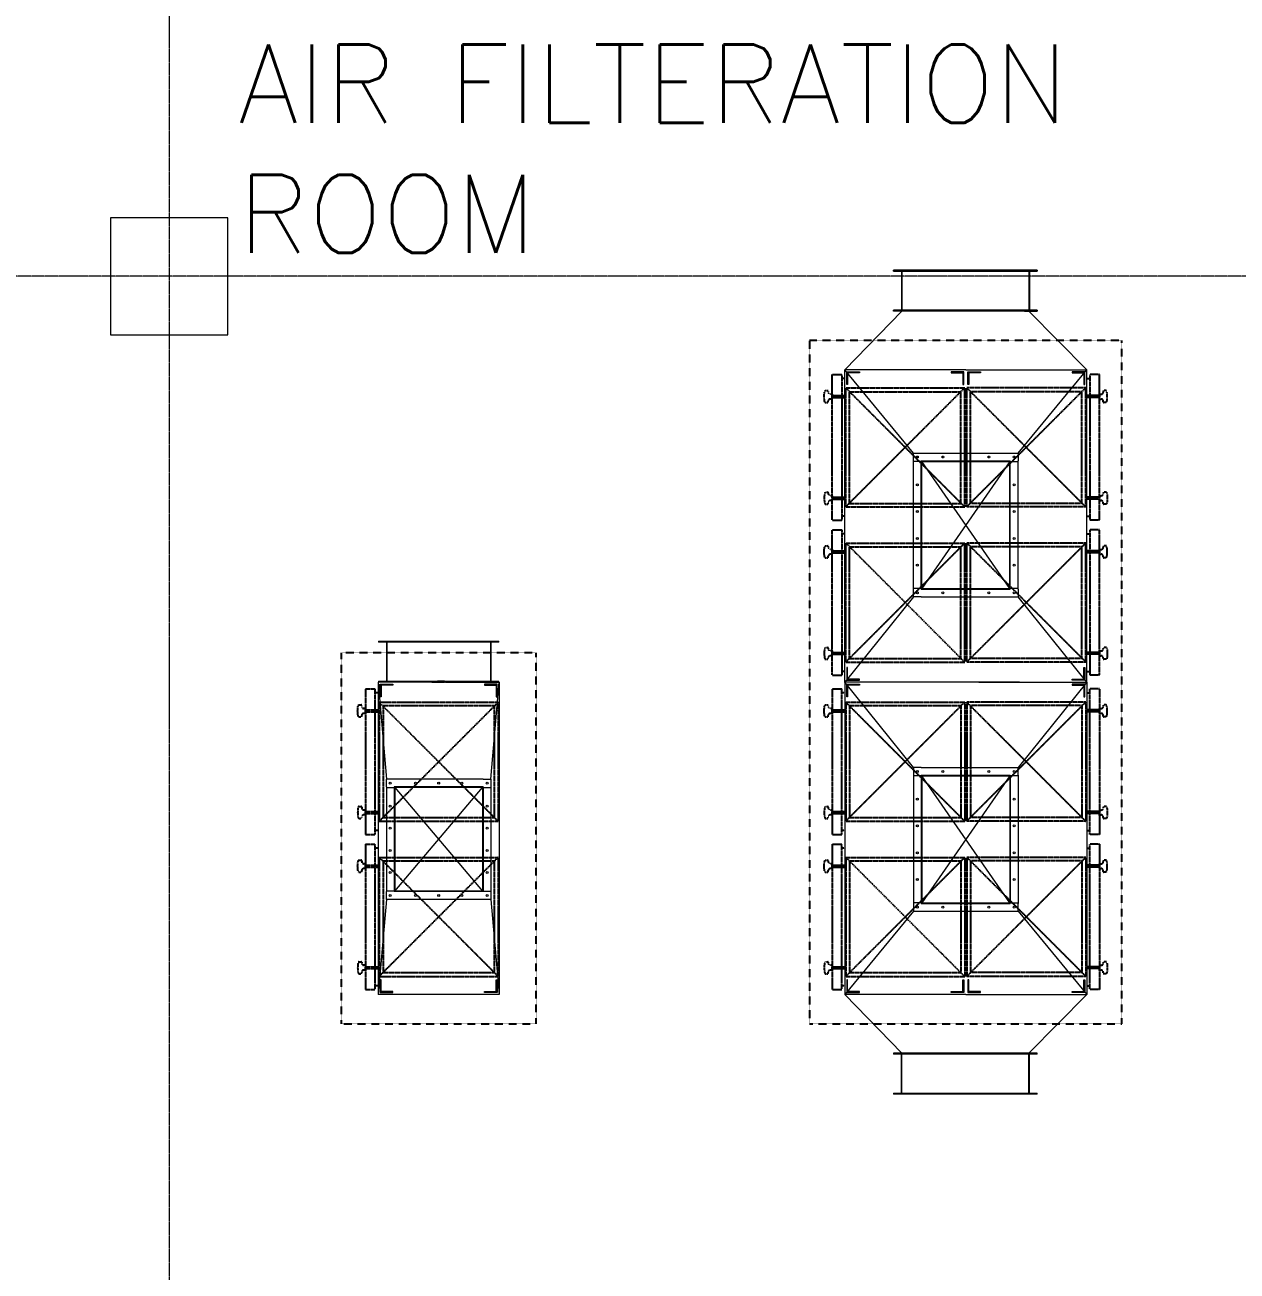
# Model space of a CAD drawing. Extents: x -59767 to 1106559, y -1290 to 1129522.
# Drawn here: x 128118 to 134327, y 591584 to 597966 of the extents above; entities that cross this region are included whole.
import ezdxf

# ---------------------------------------------------------------- set-up
doc = ezdxf.new("R2010")
doc.units = 0
for name, pattern in [('CENTER', [2, 1.25, -0.25, 0.25, -0.25]), ('DASHED', [3.5, 2, -1.5]), ('HIDDEN2', [0.1875, 0.125, -0.0625])]:
    doc.linetypes.add(name, pattern=pattern)
doc.layers.get('0').update_dxf_attribs({"linetype": 'CONTINUOUS', "lineweight": 9})
for name, color, linetype, lineweight in [('COLUMN', 2, 'CONTINUOUS', 9), ('TEXT', 3, 'CONTINUOUS', 9), ('중심선', 1, 'CENTER', 9)]:
    doc.layers.add(name, color=color, linetype=linetype, lineweight=lineweight)
doc.layers.add('EQ', color=253, linetype='CONTINUOUS')
doc.styles.get("Standard").update_dxf_attribs({"font": 'romans.shx', "bigfont": 'whtgtxt.shx'})

# ---------------------------------------------------------------- blocks, each defined once
blk = doc.blocks.new('column600')
at = {"layer": 'COLUMN', "linetype": 'Continuous'}
blk.add_lwpolyline([(-300, -300), (300, -300), (300, 300), (-300, 300)], close=True, dxfattribs=at)

msp = doc.modelspace()

# ---------------------------------------------------------------- linework, layer by layer
for p, q in [((133303.1, 596710.3), (132567.1, 596710.3)), ((132567.1, 596705.3), (132567.1, 596710.3)), ((132567.1, 596705.3), (132604.1, 596705.3)), ((132604.1, 596705.3), (133303.1, 596705.3)), ((132607.1, 596705.3), (132607.1, 596505.3)), ((132610.1, 596705.3), (132610.1, 596710.3)), ((132610.1, 596705.3), (132610.1, 596505.3)), ((133260.1, 596705.3), (133260.1, 596710.3)), ((133260.1, 596705.3), (133260.1, 596505.3)), ((133263.1, 596705.3), (133263.1, 596505.3)), ((133303.1, 596710.3), (133303.1, 596705.3)), ((133266.1, 596505.3), (132567.1, 596505.3)), ((132567.1, 596500.3), (132567.1, 596505.3)), ((133238.1, 596500.3), (133303.1, 596500.3)), ((133303.1, 596505.3), (133266.1, 596505.3)), ((133303.1, 596505.3), (133303.1, 596500.3)), ((132317.1, 595406.3), (132317.1, 596200.3)), ((133557.1, 595406.3), (133557.1, 596200.3)), ((132709.1, 595730.3), (132669.1, 595730.3)), ((133165.1, 595730.3), (133205.1, 595730.3)), ((132709.1, 595080.3), (132669.1, 595080.3)), ((133205.1, 595080.3), (133165.1, 595080.3)), ((132709.1, 595037.3), (132669.1, 595037.3)), ((133165.1, 595037.3), (133205.1, 595037.3)), ((129929.1, 594810.3), (130545.1, 594810.3)), ((129929.1, 594810.3), (129929.1, 594805.3)), ((130508.1, 594805.3), (129929.1, 594805.3)), ((129969.1, 594805.3), (129969.1, 594605.3)), ((129972.1, 594805.3), (129972.1, 594810.3)), ((129972.1, 594805.3), (129972.1, 594605.3)), ((130502.1, 594805.3), (130502.1, 594810.3)), ((130502.1, 594805.3), (130502.1, 594605.3)), ((130505.1, 594805.3), (130505.1, 594605.3)), ((130545.1, 594805.3), (130508.1, 594805.3)), ((130545.1, 594805.3), (130545.1, 594810.3)), ((129929.1, 594605.3), (129966.1, 594605.3)), ((129929.1, 594605.3), (129929.1, 594600.3)), ((129994.1, 594600.3), (129929.1, 594600.3)), ((130480.1, 594600.3), (129929.1, 594600.3)), ((130474.6, 594600.3), (129934.6, 594600.3)), ((129966.1, 594605.3), (130545.1, 594605.3)), ((130202.6, 594600.3), (130267.6, 594600.3)), ((130267.6, 594605.3), (130230.6, 594605.3)), ((130271.6, 594600.3), (130547.1, 594600.3)), ((130277.1, 594600.3), (130547.1, 594600.3)), ((130545.1, 594600.3), (130545.1, 594605.3)), ((133207.1, 594600.3), (132317.1, 594600.3)), ((133212.6, 594600.3), (132317.1, 594600.3)), ((133207.1, 594600.3), (132317.1, 594600.3)), ((133212.6, 594600.3), (132317.1, 594600.3)), ((133004.1, 594600.3), (133555.1, 594600.3)), ((133004.1, 594600.3), (133555.1, 594600.3)), ((133009.6, 594600.3), (133549.6, 594600.3)), ((133009.6, 594600.3), (133549.6, 594600.3)), ((132709.1, 594163.3), (132669.1, 594163.3)), ((133165.1, 594163.3), (133205.1, 594163.3)), ((130009.1, 594103.3), (129969.1, 594103.3)), ((130465.1, 594103.3), (130505.1, 594103.3)), ((132709.1, 594120.3), (132669.1, 594120.3)), ((133205.1, 594120.3), (133165.1, 594120.3)), ((129969.1, 594060.3), (130009.1, 594060.3)), ((130465.1, 594060.3), (130505.1, 594060.3)), ((129927.1, 593794.3), (129927.1, 593000.3)), ((132317.1, 593794.3), (132317.1, 593000.3)), ((133557.1, 593794.3), (133557.1, 593000.3)), ((130009.1, 593530.3), (129969.1, 593530.3)), ((130465.1, 593530.3), (130505.1, 593530.3)), ((132709.1, 593470.3), (132669.1, 593470.3)), ((133165.1, 593470.3), (133205.1, 593470.3)), ((132567.1, 592700.3), (132567.1, 592695.3)), ((133266.1, 592695.3), (132567.1, 592695.3)), ((132607.1, 592495.3), (132607.1, 592695.3)), ((132610.1, 592495.3), (132610.1, 592695.3)), ((133238.1, 592700.3), (133303.1, 592700.3)), ((133260.1, 592495.3), (133260.1, 592695.3)), ((133263.1, 592495.3), (133263.1, 592695.3)), ((133303.1, 592695.3), (133266.1, 592695.3)), ((133303.1, 592695.3), (133303.1, 592700.3)), ((132567.1, 592495.3), (132604.1, 592495.3)), ((132567.1, 592495.3), (132567.1, 592490.3)), ((133303.1, 592490.3), (132567.1, 592490.3)), ((132604.1, 592495.3), (133303.1, 592495.3)), ((132610.1, 592495.3), (132610.1, 592490.3)), ((133260.1, 592495.3), (133260.1, 592490.3)), ((133303.1, 592490.3), (133303.1, 592495.3))]:
    msp.add_line(p, q)
at = {"color": 0}
for p, q in [((132610.1, 596500.3), (132317.1, 596200.3)), ((133303.1, 596500.3), (132567.1, 596500.3)), ((133557.1, 596200.3), (133260.1, 596500.3)), ((132317.1, 594600.3), (132317.1, 596200.3)), ((132937.1, 596200.3), (132317.1, 596200.3)), ((132669.1, 595773.3), (132317.1, 596200.3)), ((132327.1, 596190.3), (132392.1, 596190.3)), ((132327.1, 596125.3), (132327.1, 596190.3)), ((132327.1, 596190.3), (132392.1, 596190.3)), ((132327.1, 596190.3), (132392.1, 596190.3)), ((132327.1, 596190.3), (132392.1, 596190.3)), ((132392.1, 596185.3), (132332.1, 596185.3)), ((132332.1, 596185.3), (132332.1, 596125.3)), ((132392.1, 596185.3), (132332.1, 596185.3)), ((132392.1, 596185.3), (132332.1, 596185.3)), ((132392.1, 596190.3), (132392.1, 596185.3)), ((132392.1, 596190.3), (132392.1, 596185.3)), ((132392.1, 596190.3), (132392.1, 596185.3)), ((132927.1, 596190.3), (132862.1, 596190.3)), ((132862.1, 596190.3), (132862.1, 596185.3)), ((132927.1, 596190.3), (132862.1, 596190.3)), ((132862.1, 596190.3), (132862.1, 596185.3)), ((132927.1, 596190.3), (132862.1, 596190.3)), ((132862.1, 596190.3), (132862.1, 596185.3)), ((132927.1, 596190.3), (132862.1, 596190.3)), ((132862.1, 596185.3), (132922.1, 596185.3)), ((132862.1, 596185.3), (132922.1, 596185.3)), ((132862.1, 596185.3), (132922.1, 596185.3)), ((132922.1, 596185.3), (132922.1, 596125.3)), ((132927.1, 596125.3), (132927.1, 596190.3)), ((132937.1, 596200.3), (133557.1, 596200.3)), ((132947.1, 596190.3), (133012.1, 596190.3)), ((132947.1, 596125.3), (132947.1, 596190.3)), ((132947.1, 596190.3), (133012.1, 596190.3)), ((132947.1, 596190.3), (133012.1, 596190.3)), ((132947.1, 596190.3), (133012.1, 596190.3)), ((133012.1, 596185.3), (132952.1, 596185.3)), ((132952.1, 596185.3), (132952.1, 596125.3)), ((133012.1, 596185.3), (132952.1, 596185.3)), ((133012.1, 596185.3), (132952.1, 596185.3)), ((133012.1, 596190.3), (133012.1, 596185.3)), ((133012.1, 596190.3), (133012.1, 596185.3)), ((133012.1, 596190.3), (133012.1, 596185.3)), ((133205.1, 595773.3), (133557.1, 596200.3)), ((133547.1, 596190.3), (133482.1, 596190.3)), ((133482.1, 596190.3), (133482.1, 596185.3)), ((133547.1, 596190.3), (133482.1, 596190.3)), ((133482.1, 596190.3), (133482.1, 596185.3)), ((133547.1, 596190.3), (133482.1, 596190.3)), ((133482.1, 596190.3), (133482.1, 596185.3)), ((133547.1, 596190.3), (133482.1, 596190.3)), ((133482.1, 596185.3), (133542.1, 596185.3)), ((133482.1, 596185.3), (133542.1, 596185.3)), ((133482.1, 596185.3), (133542.1, 596185.3)), ((133542.1, 596185.3), (133542.1, 596125.3)), ((133547.1, 596125.3), (133547.1, 596190.3)), ((133557.1, 594600.3), (133557.1, 596200.3)), ((132332.1, 596125.3), (132327.1, 596125.3)), ((132922.1, 596125.3), (132927.1, 596125.3)), ((132952.1, 596125.3), (132947.1, 596125.3)), ((133542.1, 596125.3), (133547.1, 596125.3)), ((132669.1, 595037.3), (132317.1, 594600.3)), ((133557.1, 594600.3), (133205.1, 595037.3)), ((132332.1, 594675.3), (132327.1, 594675.3)), ((132327.1, 594675.3), (132327.1, 594610.3)), ((132332.1, 594615.3), (132332.1, 594675.3)), ((133542.1, 594615.3), (133542.1, 594675.3)), ((133542.1, 594675.3), (133547.1, 594675.3)), ((133547.1, 594675.3), (133547.1, 594610.3)), ((132327.1, 594610.3), (132392.1, 594610.3)), ((132327.1, 594610.3), (132392.1, 594610.3)), ((132327.1, 594610.3), (132392.1, 594610.3)), ((132392.1, 594615.3), (132332.1, 594615.3)), ((132392.1, 594615.3), (132332.1, 594615.3)), ((132392.1, 594610.3), (132392.1, 594615.3)), ((132392.1, 594610.3), (132392.1, 594615.3)), ((133482.1, 594610.3), (133482.1, 594615.3)), ((133482.1, 594615.3), (133542.1, 594615.3)), ((133482.1, 594610.3), (133482.1, 594615.3)), ((133482.1, 594615.3), (133542.1, 594615.3)), ((133547.1, 594610.3), (133482.1, 594610.3)), ((133547.1, 594610.3), (133482.1, 594610.3)), ((133547.1, 594610.3), (133482.1, 594610.3)), ((129927.1, 594600.3), (129927.1, 593000.3)), ((129929.1, 594600.3), (129927.1, 594600.3)), ((129927.1, 594600.3), (129969.1, 594103.3)), ((129937.1, 594590.3), (130002.1, 594590.3)), ((129937.1, 594525.3), (129937.1, 594590.3)), ((129937.1, 594590.3), (130002.1, 594590.3)), ((129937.1, 594590.3), (130002.1, 594590.3)), ((130002.1, 594585.3), (129942.1, 594585.3)), ((129942.1, 594585.3), (129942.1, 594525.3)), ((130002.1, 594585.3), (129942.1, 594585.3)), ((130002.1, 594590.3), (130002.1, 594585.3)), ((130002.1, 594590.3), (130002.1, 594585.3)), ((130537.1, 594590.3), (130472.1, 594590.3)), ((130472.1, 594590.3), (130472.1, 594585.3)), ((130537.1, 594590.3), (130472.1, 594590.3)), ((130472.1, 594590.3), (130472.1, 594585.3)), ((130537.1, 594590.3), (130472.1, 594590.3)), ((130472.1, 594590.3), (130472.1, 594585.3)), ((130537.1, 594590.3), (130472.1, 594590.3)), ((130472.1, 594585.3), (130532.1, 594585.3)), ((130472.1, 594585.3), (130532.1, 594585.3)), ((130472.1, 594585.3), (130532.1, 594585.3)), ((130505.1, 594103.3), (130547.1, 594600.3)), ((130532.1, 594585.3), (130532.1, 594525.3)), ((130537.1, 594525.3), (130537.1, 594590.3)), ((130545.1, 594600.3), (130547.1, 594600.3)), ((130547.1, 594600.3), (130547.1, 593000.3)), ((132317.1, 594600.3), (132317.1, 593000.3)), ((132319.1, 594600.3), (132317.1, 594600.3)), ((132319.1, 594600.3), (132317.1, 594600.3)), ((132669.1, 594163.3), (132317.1, 594600.3)), ((132327.1, 594590.3), (132392.1, 594590.3)), ((132327.1, 594525.3), (132327.1, 594590.3)), ((132327.1, 594590.3), (132392.1, 594590.3)), ((132327.1, 594590.3), (132392.1, 594590.3)), ((132392.1, 594585.3), (132332.1, 594585.3)), ((132332.1, 594585.3), (132332.1, 594525.3)), ((132392.1, 594585.3), (132332.1, 594585.3)), ((132392.1, 594590.3), (132392.1, 594585.3)), ((132392.1, 594590.3), (132392.1, 594585.3)), ((133557.1, 594600.3), (133205.1, 594163.3)), ((133547.1, 594590.3), (133482.1, 594590.3)), ((133482.1, 594590.3), (133482.1, 594585.3)), ((133547.1, 594590.3), (133482.1, 594590.3)), ((133482.1, 594590.3), (133482.1, 594585.3)), ((133547.1, 594590.3), (133482.1, 594590.3)), ((133482.1, 594585.3), (133542.1, 594585.3)), ((133482.1, 594585.3), (133542.1, 594585.3)), ((133542.1, 594585.3), (133542.1, 594525.3)), ((133547.1, 594525.3), (133547.1, 594590.3)), ((133555.1, 594600.3), (133557.1, 594600.3)), ((133555.1, 594600.3), (133557.1, 594600.3)), ((133557.1, 594600.3), (133557.1, 593000.3)), ((129942.1, 594525.3), (129937.1, 594525.3)), ((130532.1, 594525.3), (130537.1, 594525.3)), ((132332.1, 594525.3), (132327.1, 594525.3)), ((133542.1, 594525.3), (133547.1, 594525.3)), ((129927.1, 594192.8), (129927.1, 593397.8)), ((129969.1, 593487.3), (129927.1, 593000.3)), ((130505.1, 593487.3), (130547.1, 593000.3)), ((132669.1, 593427.3), (132317.1, 593000.3)), ((133205.1, 593427.3), (133557.1, 593000.3)), ((129942.1, 593075.3), (129937.1, 593075.3)), ((129937.1, 593075.3), (129937.1, 593010.3)), ((129942.1, 593015.3), (129942.1, 593075.3)), ((130002.1, 593015.3), (129942.1, 593015.3)), ((130002.1, 593015.3), (129942.1, 593015.3)), ((130002.1, 593015.3), (129942.1, 593015.3)), ((130002.1, 593010.3), (130002.1, 593015.3)), ((130002.1, 593010.3), (130002.1, 593015.3)), ((130002.1, 593010.3), (130002.1, 593015.3)), ((130472.1, 593010.3), (130472.1, 593015.3)), ((130472.1, 593015.3), (130532.1, 593015.3)), ((130472.1, 593010.3), (130472.1, 593015.3)), ((130472.1, 593015.3), (130532.1, 593015.3)), ((130472.1, 593010.3), (130472.1, 593015.3)), ((130472.1, 593015.3), (130532.1, 593015.3)), ((130532.1, 593015.3), (130532.1, 593075.3)), ((130532.1, 593075.3), (130537.1, 593075.3)), ((130537.1, 593075.3), (130537.1, 593010.3)), ((132332.1, 593075.3), (132327.1, 593075.3)), ((132327.1, 593075.3), (132327.1, 593010.3)), ((132332.1, 593015.3), (132332.1, 593075.3)), ((132392.1, 593015.3), (132332.1, 593015.3)), ((132392.1, 593015.3), (132332.1, 593015.3)), ((132392.1, 593015.3), (132332.1, 593015.3)), ((132392.1, 593010.3), (132392.1, 593015.3)), ((132392.1, 593010.3), (132392.1, 593015.3)), ((132392.1, 593010.3), (132392.1, 593015.3)), ((132862.1, 593010.3), (132862.1, 593015.3)), ((132862.1, 593015.3), (132922.1, 593015.3)), ((132862.1, 593010.3), (132862.1, 593015.3)), ((132862.1, 593015.3), (132922.1, 593015.3)), ((132862.1, 593010.3), (132862.1, 593015.3)), ((132862.1, 593015.3), (132922.1, 593015.3)), ((132922.1, 593015.3), (132922.1, 593075.3)), ((132922.1, 593075.3), (132927.1, 593075.3)), ((132927.1, 593075.3), (132927.1, 593010.3)), ((132952.1, 593075.3), (132947.1, 593075.3)), ((132947.1, 593075.3), (132947.1, 593010.3)), ((132952.1, 593015.3), (132952.1, 593075.3)), ((133012.1, 593015.3), (132952.1, 593015.3)), ((133012.1, 593015.3), (132952.1, 593015.3)), ((133012.1, 593015.3), (132952.1, 593015.3)), ((133012.1, 593010.3), (133012.1, 593015.3)), ((133012.1, 593010.3), (133012.1, 593015.3)), ((133012.1, 593010.3), (133012.1, 593015.3)), ((133482.1, 593010.3), (133482.1, 593015.3)), ((133482.1, 593015.3), (133542.1, 593015.3)), ((133482.1, 593010.3), (133482.1, 593015.3)), ((133482.1, 593015.3), (133542.1, 593015.3)), ((133482.1, 593010.3), (133482.1, 593015.3)), ((133482.1, 593015.3), (133542.1, 593015.3)), ((133542.1, 593015.3), (133542.1, 593075.3)), ((133542.1, 593075.3), (133547.1, 593075.3)), ((133547.1, 593075.3), (133547.1, 593010.3)), ((130547.1, 593000.3), (129927.1, 593000.3)), ((129937.1, 593010.3), (130002.1, 593010.3)), ((129937.1, 593010.3), (130002.1, 593010.3)), ((129937.1, 593010.3), (130002.1, 593010.3)), ((129937.1, 593010.3), (130002.1, 593010.3)), ((130537.1, 593010.3), (130472.1, 593010.3)), ((130537.1, 593010.3), (130472.1, 593010.3)), ((130537.1, 593010.3), (130472.1, 593010.3)), ((130537.1, 593010.3), (130472.1, 593010.3)), ((132937.1, 593000.3), (132317.1, 593000.3)), ((132610.1, 592700.3), (132317.1, 593000.3)), ((132327.1, 593010.3), (132392.1, 593010.3)), ((132327.1, 593010.3), (132392.1, 593010.3)), ((132327.1, 593010.3), (132392.1, 593010.3)), ((132327.1, 593010.3), (132392.1, 593010.3)), ((132927.1, 593010.3), (132862.1, 593010.3)), ((132927.1, 593010.3), (132862.1, 593010.3)), ((132927.1, 593010.3), (132862.1, 593010.3)), ((132927.1, 593010.3), (132862.1, 593010.3)), ((132937.1, 593000.3), (133557.1, 593000.3)), ((132947.1, 593010.3), (133012.1, 593010.3)), ((132947.1, 593010.3), (133012.1, 593010.3)), ((132947.1, 593010.3), (133012.1, 593010.3)), ((132947.1, 593010.3), (133012.1, 593010.3)), ((133557.1, 593000.3), (133260.1, 592700.3)), ((133547.1, 593010.3), (133482.1, 593010.3)), ((133547.1, 593010.3), (133482.1, 593010.3)), ((133547.1, 593010.3), (133482.1, 593010.3)), ((133547.1, 593010.3), (133482.1, 593010.3)), ((133303.1, 592700.3), (132567.1, 592700.3))]:
    msp.add_line(p, q, dxfattribs=at)
at = {"ltscale": 0.5}
for p, q in [((133162.1, 595730.3), (132712.1, 595080.3)), ((133162.1, 595080.3), (132712.1, 595730.3)), ((133162.1, 593470.3), (132712.1, 594120.3)), ((133162.1, 594120.3), (132712.1, 593470.3)), ((130012.1, 593530.3), (130462.1, 594060.3)), ((130012.1, 594060.3), (130462.1, 593530.3))]:
    msp.add_line(p, q, dxfattribs=at)
for points in [[(132669.1, 595733.3), (132669.1, 595773.3), (133205.1, 595773.3), (133205.1, 595733.3)], [(132669.1, 595077.3), (132669.1, 595733.3)], [(132709.1, 595077.3), (132709.1, 595733.3)], [(132709.1, 595733.3), (133165.1, 595733.3)], [(132709.1, 595730.3), (133165.1, 595730.3)], [(132712.1, 595077.3), (132712.1, 595733.3)], [(133162.1, 595077.3), (133162.1, 595733.3)], [(133165.1, 595077.3), (133165.1, 595733.3)], [(133205.1, 595077.3), (133205.1, 595733.3)], [(132669.1, 595037.3), (132669.1, 595077.3)], [(132709.1, 595080.3), (133165.1, 595080.3)], [(132709.1, 595077.3), (133165.1, 595077.3)], [(133205.1, 595077.3), (133205.1, 595037.3)], [(132709.1, 595037.3), (133165.1, 595037.3)], [(132669.1, 594163.3), (132669.1, 594123.3)], [(132709.1, 594163.3), (133165.1, 594163.3)], [(133205.1, 594123.3), (133205.1, 594163.3)], [(129969.1, 594063.3), (129969.1, 594103.3)], [(130465.1, 594103.3), (130009.1, 594103.3)], [(130505.1, 594103.3), (130505.1, 594063.3)], [(132669.1, 594123.3), (132669.1, 593467.3)], [(132709.1, 594123.3), (132709.1, 593467.3)], [(132709.1, 594123.3), (133165.1, 594123.3)], [(132709.1, 594120.3), (133165.1, 594120.3)], [(132712.1, 594123.3), (132712.1, 593467.3)], [(133162.1, 594123.3), (133162.1, 593467.3)], [(133165.1, 594123.3), (133165.1, 593467.3)], [(133205.1, 594123.3), (133205.1, 593467.3)], [(129969.1, 594063.3), (129969.1, 593527.3)], [(130009.1, 594063.3), (130009.1, 593527.3)], [(130465.1, 594063.3), (130009.1, 594063.3)], [(130465.1, 594060.3), (130009.1, 594060.3)], [(130012.1, 594063.3), (130012.1, 593527.3)], [(130462.1, 594063.3), (130462.1, 593527.3)], [(130465.1, 594063.3), (130465.1, 593527.3)], [(130505.1, 594063.3), (130505.1, 593527.3)], [(130505.1, 593527.3), (130505.1, 593487.3), (129969.1, 593487.3), (129969.1, 593527.3)], [(130465.1, 593530.3), (130009.1, 593530.3)], [(130465.1, 593527.3), (130009.1, 593527.3)], [(132669.1, 593467.3), (132669.1, 593427.3), (133205.1, 593427.3), (133205.1, 593467.3)], [(132709.1, 593470.3), (133165.1, 593470.3)], [(132709.1, 593467.3), (133165.1, 593467.3)]]:
    msp.add_lwpolyline(points)
for centre in [(132689.1, 595753.3), (132819, 595753.3), (132937.1, 595753.3), (133055.1, 595753.3), (133185.1, 595753.3), (132689.1, 595610.9), (133185.1, 595610.9), (132689.1, 595474.9), (133185.1, 595474.9), (132689.1, 595335.7), (133185.1, 595335.7), (132689.1, 595199.7), (133185.1, 595199.7), (132689.1, 595057.3), (132819, 595057.3), (132937.1, 595057.3), (133055.1, 595057.3), (133185.1, 595057.3), (132689.1, 594143.3), (132819, 594143.3), (132937.1, 594143.3), (133055.1, 594143.3), (133185.1, 594143.3), (129989.1, 594083.3), (130119, 594083.3), (130237.1, 594083.3), (130355.1, 594083.3), (130485.1, 594083.3), (129989.1, 593964.9), (130485.1, 593964.9), (132689.1, 594000.9), (133185.1, 594000.9), (129989.1, 593852.9), (130485.1, 593852.9), (132689.1, 593864.9), (133185.1, 593864.9), (129989.1, 593737.7), (130485.1, 593737.7), (132689.1, 593725.7), (133185.1, 593725.7), (129989.1, 593625.7), (130485.1, 593625.7), (132689.1, 593589.7), (133185.1, 593589.7), (129989.1, 593507.3), (130119, 593507.3), (130237.1, 593507.3), (130355.1, 593507.3), (130485.1, 593507.3), (132689.1, 593447.3), (132819, 593447.3), (132937.1, 593447.3), (133055.1, 593447.3), (133185.1, 593447.3)]:
    msp.add_circle(centre, 5)
at = {"layer": 'EQ', "linetype": 'HIDDEN2'}
for p, q in [((132252.1, 596175.3), (132302.1, 596175.3)), ((132252.1, 595430.3), (132252.1, 596175.3)), ((132302.1, 596175.3), (132302.1, 595430.3)), ((132317.1, 596155.3), (132302.1, 596155.3)), ((133557.1, 596155.3), (133572.1, 596155.3)), ((133572.1, 596175.3), (133572.1, 595430.3)), ((133622.1, 596175.3), (133572.1, 596175.3)), ((133622.1, 595430.3), (133622.1, 596175.3)), ((132218.6, 596093.4), (132229.8, 596093.4)), ((132232.8, 596090.4), (132232.8, 596085.3)), ((132252.1, 596077.8), (132252.1, 596067.3)), ((132322.1, 595497.8), (132322.1, 596107.8)), ((132322.1, 596107.8), (132932.1, 596107.8)), ((132322.1, 595497.8), (132932.1, 596107.8)), ((132932.1, 595497.8), (132322.1, 596107.8)), ((132342.1, 596087.8), (132912.1, 596087.8)), ((132342.1, 595515.8), (132342.1, 596087.8)), ((132912.1, 595515.8), (132912.1, 596087.8)), ((132932.1, 595497.8), (132932.1, 596107.8)), ((132942.1, 595497.8), (132942.1, 596107.8)), ((133552.1, 596107.8), (132942.1, 596107.8)), ((133552.1, 595497.8), (132942.1, 596107.8)), ((132942.1, 595497.8), (133552.1, 596107.8)), ((132962.1, 595515.8), (132962.1, 596087.8)), ((133532.1, 596087.8), (132962.1, 596087.8)), ((133532.1, 595515.8), (133532.1, 596087.8)), ((133552.1, 595497.8), (133552.1, 596107.8)), ((133622.1, 596077.8), (133622.1, 596067.3)), ((133641.4, 596090.4), (133641.4, 596085.3)), ((133655.5, 596093.4), (133644.4, 596093.4)), ((132218.6, 596032.1), (132229.8, 596032.1)), ((132232.8, 596035.1), (132232.8, 596040.3)), ((132252.1, 596075.3), (132242.8, 596075.3)), ((132252.1, 596050.3), (132242.8, 596050.3)), ((132252.1, 596050.3), (132252.1, 596075.3)), ((132252.1, 596067.8), (132317.1, 596067.8)), ((132252.1, 596067.3), (132252.1, 596058.3)), ((132252.1, 596057.8), (132317.1, 596057.8)), ((133622.1, 596067.8), (133557.1, 596067.8)), ((133622.1, 596057.8), (133557.1, 596057.8)), ((133622.1, 596050.3), (133622.1, 596075.3)), ((133622.1, 596075.3), (133631.4, 596075.3)), ((133622.1, 596067.3), (133622.1, 596058.3)), ((133622.1, 596050.3), (133631.4, 596050.3)), ((133641.4, 596035.1), (133641.4, 596040.3)), ((133655.5, 596032.1), (133644.4, 596032.1)), ((132218.6, 595573.5), (132229.8, 595573.5)), ((132232.8, 595570.5), (132232.8, 595565.3)), ((133641.4, 595570.5), (133641.4, 595565.3)), ((133655.5, 595573.5), (133644.4, 595573.5)), ((132218.6, 595512.1), (132229.8, 595512.1)), ((132232.8, 595515.1), (132232.8, 595520.3)), ((132252.1, 595555.3), (132242.8, 595555.3)), ((132252.1, 595530.3), (132242.8, 595530.3)), ((132252.1, 595555.3), (132252.1, 595530.3)), ((132252.1, 595547.8), (132317.1, 595547.8)), ((132252.1, 595538.3), (132252.1, 595547.3)), ((132252.1, 595527.8), (132252.1, 595538.3)), ((132252.1, 595537.8), (132317.1, 595537.8)), ((132342.1, 595515.8), (132912.1, 595515.8)), ((133532.1, 595515.8), (132962.1, 595515.8)), ((133622.1, 595547.8), (133557.1, 595547.8)), ((133622.1, 595537.8), (133557.1, 595537.8)), ((133622.1, 595555.3), (133622.1, 595530.3)), ((133622.1, 595555.3), (133631.4, 595555.3)), ((133622.1, 595538.3), (133622.1, 595547.3)), ((133622.1, 595527.8), (133622.1, 595538.3)), ((133622.1, 595530.3), (133631.4, 595530.3)), ((133641.4, 595515.1), (133641.4, 595520.3)), ((133655.5, 595512.1), (133644.4, 595512.1)), ((132317.1, 595450.3), (132302.1, 595450.3)), ((132322.1, 595497.8), (132932.1, 595497.8)), ((133552.1, 595497.8), (132942.1, 595497.8)), ((133557.1, 595450.3), (133572.1, 595450.3)), ((132252.1, 595430.3), (132302.1, 595430.3)), ((132252.1, 595380.3), (132302.1, 595380.3)), ((132252.1, 594635.3), (132252.1, 595380.3)), ((132302.1, 595380.3), (132302.1, 594635.3)), ((133622.1, 595430.3), (133572.1, 595430.3)), ((133572.1, 595380.3), (133572.1, 594635.3)), ((133622.1, 595380.3), (133572.1, 595380.3)), ((133622.1, 594635.3), (133622.1, 595380.3)), ((132317.1, 595360.3), (132302.1, 595360.3)), ((132322.1, 594702.8), (132322.1, 595312.8)), ((132322.1, 595312.8), (132932.1, 595312.8)), ((132322.1, 594702.8), (132932.1, 595312.8)), ((132932.1, 594702.8), (132322.1, 595312.8)), ((132932.1, 594702.8), (132932.1, 595312.8)), ((132942.1, 594702.8), (132942.1, 595312.8)), ((133552.1, 595312.8), (132942.1, 595312.8)), ((133552.1, 594702.8), (132942.1, 595312.8)), ((132942.1, 594702.8), (133552.1, 595312.8)), ((133552.1, 594702.8), (133552.1, 595312.8)), ((133557.1, 595360.3), (133572.1, 595360.3)), ((132218.6, 595298.4), (132229.8, 595298.4)), ((132232.8, 595295.4), (132232.8, 595290.3)), ((132252.1, 595280.3), (132242.8, 595280.3)), ((132252.1, 595255.3), (132242.8, 595255.3)), ((132252.1, 595282.8), (132252.1, 595272.3)), ((132252.1, 595255.3), (132252.1, 595280.3)), ((132252.1, 595272.8), (132317.1, 595272.8)), ((132252.1, 595272.3), (132252.1, 595263.3)), ((132252.1, 595262.8), (132317.1, 595262.8)), ((132342.1, 595292.8), (132912.1, 595292.8)), ((132342.1, 594720.8), (132342.1, 595292.8)), ((132912.1, 594720.8), (132912.1, 595292.8)), ((132962.1, 594720.8), (132962.1, 595292.8)), ((133532.1, 595292.8), (132962.1, 595292.8)), ((133532.1, 594720.8), (133532.1, 595292.8)), ((133622.1, 595272.8), (133557.1, 595272.8)), ((133622.1, 595262.8), (133557.1, 595262.8)), ((133622.1, 595282.8), (133622.1, 595272.3)), ((133622.1, 595255.3), (133622.1, 595280.3)), ((133622.1, 595280.3), (133631.4, 595280.3)), ((133622.1, 595272.3), (133622.1, 595263.3)), ((133622.1, 595255.3), (133631.4, 595255.3)), ((133641.4, 595295.4), (133641.4, 595290.3)), ((133655.5, 595298.4), (133644.4, 595298.4)), ((132218.6, 595237.1), (132229.8, 595237.1)), ((132232.8, 595240.1), (132232.8, 595245.3)), ((133641.4, 595240.1), (133641.4, 595245.3)), ((133655.5, 595237.1), (133644.4, 595237.1)), ((132218.6, 594778.5), (132229.8, 594778.5)), ((132232.8, 594775.5), (132232.8, 594770.3)), ((132252.1, 594760.3), (132242.8, 594760.3)), ((132252.1, 594760.3), (132252.1, 594735.3)), ((132252.1, 594752.8), (132317.1, 594752.8)), ((132252.1, 594743.3), (132252.1, 594752.3)), ((132252.1, 594732.8), (132252.1, 594743.3)), ((132252.1, 594742.8), (132317.1, 594742.8)), ((133622.1, 594752.8), (133557.1, 594752.8)), ((133622.1, 594742.8), (133557.1, 594742.8)), ((133622.1, 594760.3), (133622.1, 594735.3)), ((133622.1, 594760.3), (133631.4, 594760.3)), ((133622.1, 594743.3), (133622.1, 594752.3)), ((133622.1, 594732.8), (133622.1, 594743.3)), ((133641.4, 594775.5), (133641.4, 594770.3)), ((133655.5, 594778.5), (133644.4, 594778.5)), ((132218.6, 594717.1), (132229.8, 594717.1)), ((132232.8, 594720.1), (132232.8, 594725.3)), ((132252.1, 594735.3), (132242.8, 594735.3)), ((132322.1, 594702.8), (132932.1, 594702.8)), ((132342.1, 594720.8), (132912.1, 594720.8)), ((133552.1, 594702.8), (132942.1, 594702.8)), ((133532.1, 594720.8), (132962.1, 594720.8)), ((133622.1, 594735.3), (133631.4, 594735.3)), ((133641.4, 594720.1), (133641.4, 594725.3)), ((133655.5, 594717.1), (133644.4, 594717.1)), ((132252.1, 594635.3), (132302.1, 594635.3)), ((132317.1, 594655.3), (132302.1, 594655.3)), ((133557.1, 594655.3), (133572.1, 594655.3)), ((133622.1, 594635.3), (133572.1, 594635.3)), ((129862.1, 594565.3), (129912.1, 594565.3)), ((129862.1, 594565.3), (129862.1, 593820.3)), ((129912.1, 593820.3), (129912.1, 594565.3)), ((129927.1, 594545.3), (129912.1, 594545.3)), ((132252.1, 594565.3), (132302.1, 594565.3)), ((132252.1, 594565.3), (132252.1, 593820.3)), ((132302.1, 593820.3), (132302.1, 594565.3)), ((132317.1, 594545.3), (132302.1, 594545.3)), ((133557.1, 594545.3), (133572.1, 594545.3)), ((133622.1, 594565.3), (133572.1, 594565.3)), ((133572.1, 593820.3), (133572.1, 594565.3)), ((133622.1, 594565.3), (133622.1, 593820.3)), ((129828.6, 594483.4), (129839.8, 594483.4)), ((129842.8, 594480.4), (129842.8, 594475.3)), ((129932.1, 594497.8), (129932.1, 593887.8)), ((129932.1, 594497.8), (130542.1, 594497.8)), ((129932.1, 594497.8), (130542.1, 593887.8)), ((130542.1, 594497.8), (129932.1, 593887.8)), ((130542.1, 594497.8), (130542.1, 593887.8)), ((132218.6, 594483.4), (132229.8, 594483.4)), ((132232.8, 594480.4), (132232.8, 594475.3)), ((132322.1, 594497.8), (132322.1, 593887.8)), ((132322.1, 594497.8), (132932.1, 594497.8)), ((132322.1, 594497.8), (132932.1, 593887.8)), ((132932.1, 594497.8), (132322.1, 593887.8)), ((132932.1, 594497.8), (132932.1, 593887.8)), ((132942.1, 594497.8), (132942.1, 593887.8)), ((133552.1, 594497.8), (132942.1, 594497.8)), ((133552.1, 594497.8), (132942.1, 593887.8)), ((132942.1, 594497.8), (133552.1, 593887.8)), ((133552.1, 594497.8), (133552.1, 593887.8)), ((133641.4, 594480.4), (133641.4, 594475.3)), ((133655.5, 594483.4), (133644.4, 594483.4)), ((129828.6, 594422.1), (129839.8, 594422.1)), ((129842.8, 594425.1), (129842.8, 594430.3)), ((129862.1, 594465.3), (129852.8, 594465.3)), ((129862.1, 594440.3), (129852.8, 594440.3)), ((129862.1, 594467.8), (129862.1, 594457.3)), ((129862.1, 594440.3), (129862.1, 594465.3)), ((129862.1, 594457.8), (129927.1, 594457.8)), ((129862.1, 594457.3), (129862.1, 594448.3)), ((129862.1, 594447.8), (129927.1, 594447.8)), ((129952.1, 594479.8), (130522.1, 594479.8)), ((129952.1, 594479.8), (129952.1, 593907.8)), ((130522.1, 594479.8), (130522.1, 593907.8)), ((132218.6, 594422.1), (132229.8, 594422.1)), ((132232.8, 594425.1), (132232.8, 594430.3)), ((132252.1, 594465.3), (132242.8, 594465.3)), ((132252.1, 594440.3), (132242.8, 594440.3)), ((132252.1, 594467.8), (132252.1, 594457.3)), ((132252.1, 594440.3), (132252.1, 594465.3)), ((132252.1, 594457.8), (132317.1, 594457.8)), ((132252.1, 594457.3), (132252.1, 594448.3)), ((132252.1, 594447.8), (132317.1, 594447.8)), ((132342.1, 594479.8), (132912.1, 594479.8)), ((132342.1, 594479.8), (132342.1, 593907.8)), ((132912.1, 594479.8), (132912.1, 593907.8)), ((133532.1, 594479.8), (132962.1, 594479.8)), ((132962.1, 594479.8), (132962.1, 593907.8)), ((133532.1, 594479.8), (133532.1, 593907.8)), ((133622.1, 594457.8), (133557.1, 594457.8)), ((133622.1, 594447.8), (133557.1, 594447.8)), ((133622.1, 594467.8), (133622.1, 594457.3)), ((133622.1, 594440.3), (133622.1, 594465.3)), ((133622.1, 594465.3), (133631.4, 594465.3)), ((133622.1, 594457.3), (133622.1, 594448.3)), ((133622.1, 594440.3), (133631.4, 594440.3)), ((133641.4, 594425.1), (133641.4, 594430.3)), ((133655.5, 594422.1), (133644.4, 594422.1)), ((129828.6, 593963.5), (129839.8, 593963.5)), ((129842.8, 593960.5), (129842.8, 593955.3)), ((129842.8, 593905.1), (129842.8, 593910.3)), ((129862.1, 593945.3), (129852.8, 593945.3)), ((129862.1, 593920.3), (129852.8, 593920.3)), ((129862.1, 593945.3), (129862.1, 593920.3)), ((129862.1, 593937.8), (129927.1, 593937.8)), ((129862.1, 593928.3), (129862.1, 593937.3)), ((129862.1, 593917.8), (129862.1, 593928.3)), ((129862.1, 593927.8), (129927.1, 593927.8)), ((129952.1, 593907.8), (130522.1, 593907.8)), ((132218.6, 593963.5), (132229.8, 593963.5)), ((132232.8, 593960.5), (132232.8, 593955.3)), ((132232.8, 593905.1), (132232.8, 593910.3)), ((132252.1, 593945.3), (132242.8, 593945.3)), ((132252.1, 593920.3), (132242.8, 593920.3)), ((132252.1, 593945.3), (132252.1, 593920.3)), ((132252.1, 593937.8), (132317.1, 593937.8)), ((132252.1, 593928.3), (132252.1, 593937.3)), ((132252.1, 593917.8), (132252.1, 593928.3)), ((132252.1, 593927.8), (132317.1, 593927.8)), ((132342.1, 593907.8), (132912.1, 593907.8)), ((133532.1, 593907.8), (132962.1, 593907.8)), ((133622.1, 593937.8), (133557.1, 593937.8)), ((133622.1, 593927.8), (133557.1, 593927.8)), ((133622.1, 593945.3), (133622.1, 593920.3)), ((133622.1, 593945.3), (133631.4, 593945.3)), ((133622.1, 593928.3), (133622.1, 593937.3)), ((133622.1, 593917.8), (133622.1, 593928.3)), ((133622.1, 593920.3), (133631.4, 593920.3)), ((133641.4, 593960.5), (133641.4, 593955.3)), ((133641.4, 593905.1), (133641.4, 593910.3)), ((133655.5, 593963.5), (133644.4, 593963.5)), ((129828.6, 593902.1), (129839.8, 593902.1)), ((129932.1, 593887.8), (130542.1, 593887.8)), ((132218.6, 593902.1), (132229.8, 593902.1)), ((132322.1, 593887.8), (132932.1, 593887.8)), ((133552.1, 593887.8), (132942.1, 593887.8)), ((133655.5, 593902.1), (133644.4, 593902.1)), ((129862.1, 593820.3), (129912.1, 593820.3)), ((129927.1, 593840.3), (129912.1, 593840.3)), ((132252.1, 593820.3), (132302.1, 593820.3)), ((132317.1, 593840.3), (132302.1, 593840.3)), ((133557.1, 593840.3), (133572.1, 593840.3)), ((133622.1, 593820.3), (133572.1, 593820.3)), ((129862.1, 593770.3), (129912.1, 593770.3)), ((129862.1, 593770.3), (129862.1, 593025.3)), ((129912.1, 593025.3), (129912.1, 593770.3)), ((129927.1, 593750.3), (129912.1, 593750.3)), ((132252.1, 593770.3), (132302.1, 593770.3)), ((132252.1, 593770.3), (132252.1, 593025.3)), ((132302.1, 593025.3), (132302.1, 593770.3)), ((132317.1, 593750.3), (132302.1, 593750.3)), ((133557.1, 593750.3), (133572.1, 593750.3)), ((133622.1, 593770.3), (133572.1, 593770.3)), ((133572.1, 593025.3), (133572.1, 593770.3)), ((133622.1, 593770.3), (133622.1, 593025.3)), ((129828.6, 593688.4), (129839.8, 593688.4)), ((129842.8, 593685.4), (129842.8, 593680.3)), ((129862.1, 593670.3), (129852.8, 593670.3)), ((129862.1, 593672.8), (129862.1, 593662.3)), ((129862.1, 593645.3), (129862.1, 593670.3)), ((129862.1, 593662.8), (129927.1, 593662.8)), ((129862.1, 593662.3), (129862.1, 593653.3)), ((129862.1, 593652.8), (129927.1, 593652.8)), ((129932.1, 593702.8), (129932.1, 593092.8)), ((129932.1, 593702.8), (130542.1, 593702.8)), ((129932.1, 593702.8), (130542.1, 593092.8)), ((130542.1, 593702.8), (129932.1, 593092.8)), ((129952.1, 593684.8), (130522.1, 593684.8)), ((129952.1, 593684.8), (129952.1, 593112.8)), ((130522.1, 593684.8), (130522.1, 593112.8)), ((130542.1, 593702.8), (130542.1, 593092.8)), ((132218.6, 593688.4), (132229.8, 593688.4)), ((132232.8, 593685.4), (132232.8, 593680.3)), ((132252.1, 593670.3), (132242.8, 593670.3)), ((132252.1, 593672.8), (132252.1, 593662.3)), ((132252.1, 593645.3), (132252.1, 593670.3)), ((132252.1, 593662.8), (132317.1, 593662.8)), ((132252.1, 593662.3), (132252.1, 593653.3)), ((132252.1, 593652.8), (132317.1, 593652.8)), ((132322.1, 593702.8), (132322.1, 593092.8)), ((132322.1, 593702.8), (132932.1, 593702.8)), ((132322.1, 593702.8), (132932.1, 593092.8)), ((132932.1, 593702.8), (132322.1, 593092.8)), ((132342.1, 593684.8), (132912.1, 593684.8)), ((132342.1, 593684.8), (132342.1, 593112.8)), ((132912.1, 593684.8), (132912.1, 593112.8)), ((132932.1, 593702.8), (132932.1, 593092.8)), ((132942.1, 593702.8), (132942.1, 593092.8)), ((133552.1, 593702.8), (132942.1, 593702.8)), ((133552.1, 593702.8), (132942.1, 593092.8)), ((132942.1, 593702.8), (133552.1, 593092.8)), ((133532.1, 593684.8), (132962.1, 593684.8)), ((132962.1, 593684.8), (132962.1, 593112.8)), ((133532.1, 593684.8), (133532.1, 593112.8)), ((133552.1, 593702.8), (133552.1, 593092.8)), ((133622.1, 593662.8), (133557.1, 593662.8)), ((133622.1, 593652.8), (133557.1, 593652.8)), ((133622.1, 593672.8), (133622.1, 593662.3)), ((133622.1, 593645.3), (133622.1, 593670.3)), ((133622.1, 593670.3), (133631.4, 593670.3)), ((133622.1, 593662.3), (133622.1, 593653.3)), ((133641.4, 593685.4), (133641.4, 593680.3)), ((133655.5, 593688.4), (133644.4, 593688.4)), ((129828.6, 593627.1), (129839.8, 593627.1)), ((129842.8, 593630.1), (129842.8, 593635.3)), ((129862.1, 593645.3), (129852.8, 593645.3)), ((132218.6, 593627.1), (132229.8, 593627.1)), ((132232.8, 593630.1), (132232.8, 593635.3)), ((132252.1, 593645.3), (132242.8, 593645.3)), ((133622.1, 593645.3), (133631.4, 593645.3)), ((133641.4, 593630.1), (133641.4, 593635.3)), ((133655.5, 593627.1), (133644.4, 593627.1)), ((129828.6, 593168.5), (129839.8, 593168.5)), ((129842.8, 593165.5), (129842.8, 593160.3)), ((129862.1, 593150.3), (129852.8, 593150.3)), ((129862.1, 593150.3), (129862.1, 593125.3)), ((129862.1, 593142.8), (129927.1, 593142.8)), ((129862.1, 593133.3), (129862.1, 593142.3)), ((132218.6, 593168.5), (132229.8, 593168.5)), ((132232.8, 593165.5), (132232.8, 593160.3)), ((132252.1, 593150.3), (132242.8, 593150.3)), ((132252.1, 593150.3), (132252.1, 593125.3)), ((132252.1, 593142.8), (132317.1, 593142.8)), ((132252.1, 593133.3), (132252.1, 593142.3)), ((133622.1, 593142.8), (133557.1, 593142.8)), ((133622.1, 593150.3), (133622.1, 593125.3)), ((133622.1, 593150.3), (133631.4, 593150.3)), ((133622.1, 593133.3), (133622.1, 593142.3)), ((133641.4, 593165.5), (133641.4, 593160.3)), ((133655.5, 593168.5), (133644.4, 593168.5)), ((129828.6, 593107.1), (129839.8, 593107.1)), ((129842.8, 593110.1), (129842.8, 593115.3)), ((129862.1, 593125.3), (129852.8, 593125.3)), ((129862.1, 593122.8), (129862.1, 593133.3)), ((129862.1, 593132.8), (129927.1, 593132.8)), ((129932.1, 593092.8), (130542.1, 593092.8)), ((129952.1, 593112.8), (130522.1, 593112.8)), ((132218.6, 593107.1), (132229.8, 593107.1)), ((132232.8, 593110.1), (132232.8, 593115.3)), ((132252.1, 593125.3), (132242.8, 593125.3)), ((132252.1, 593122.8), (132252.1, 593133.3)), ((132252.1, 593132.8), (132317.1, 593132.8)), ((132322.1, 593092.8), (132932.1, 593092.8)), ((132342.1, 593112.8), (132912.1, 593112.8)), ((133552.1, 593092.8), (132942.1, 593092.8)), ((133532.1, 593112.8), (132962.1, 593112.8)), ((133622.1, 593132.8), (133557.1, 593132.8)), ((133622.1, 593122.8), (133622.1, 593133.3)), ((133622.1, 593125.3), (133631.4, 593125.3)), ((133641.4, 593110.1), (133641.4, 593115.3)), ((133655.5, 593107.1), (133644.4, 593107.1)), ((129862.1, 593025.3), (129912.1, 593025.3)), ((129927.1, 593045.3), (129912.1, 593045.3)), ((132252.1, 593025.3), (132302.1, 593025.3)), ((132317.1, 593045.3), (132302.1, 593045.3)), ((133557.1, 593045.3), (133572.1, 593045.3)), ((133622.1, 593025.3), (133572.1, 593025.3))]:
    msp.add_line(p, q, dxfattribs=at)
at = {"layer": 'EQ', "color": 1, "linetype": 'DASHED', "ltscale": 0.5}
for points in [[(133737.1, 596350.3), (132137.1, 596350.3), (132137.1, 592850.3), (133737.1, 592850.3)], [(129737.1, 594750.3), (129737.1, 592850.3), (130737.1, 592850.3), (130737.1, 594750.3)]]:
    msp.add_lwpolyline(points, close=True, dxfattribs=at)
at = {"layer": 'EQ', "linetype": 'HIDDEN2'}
for centre, radius, start, end in [((132218.6, 596090.4), 3, 90, 150.21264), ((132229.8, 596090.4), 3, 0, 90), ((132242.8, 596085.3), 10, 180, 270), ((133631.4, 596085.3), 10, 270, 0), ((133644.4, 596090.4), 3, 90, 180), ((133655.5, 596090.4), 3, 29.78736, 90), ((132218.6, 596035.1), 3, 209.78736, 270), ((132229.8, 596035.1), 3, 270, 0), ((132242.8, 596040.3), 10, 90, 180), ((133631.4, 596040.3), 10, 0, 90), ((133644.4, 596035.1), 3, 180, 270), ((133655.5, 596035.1), 3, 270, 330.21264), ((132218.6, 595570.5), 3, 90, 150.21264), ((132229.8, 595570.5), 3, 0, 90), ((132242.8, 595565.3), 10, 180, 270), ((133631.4, 595565.3), 10, 270, 0), ((133644.4, 595570.5), 3, 90, 180), ((133655.5, 595570.5), 3, 29.78736, 90), ((132218.6, 595515.1), 3, 209.78736, 270), ((132229.8, 595515.1), 3, 270, 0), ((132242.8, 595520.3), 10, 90, 180), ((133631.4, 595520.3), 10, 0, 90), ((133644.4, 595515.1), 3, 180, 270), ((133655.5, 595515.1), 3, 270, 330.21264), ((132218.6, 595295.4), 3, 90, 150.21264), ((132229.8, 595295.4), 3, 0, 90), ((132242.8, 595290.3), 10, 180, 270), ((132242.8, 595245.3), 10, 90, 180), ((133631.4, 595290.3), 10, 270, 0), ((133631.4, 595245.3), 10, 0, 90), ((133644.4, 595295.4), 3, 90, 180), ((133655.5, 595295.4), 3, 29.78736, 90), ((132218.6, 595240.1), 3, 209.78736, 270), ((132229.8, 595240.1), 3, 270, 0), ((133644.4, 595240.1), 3, 180, 270), ((133655.5, 595240.1), 3, 270, 330.21264), ((132218.6, 594775.5), 3, 90, 150.21264), ((132229.8, 594775.5), 3, 0, 90), ((132242.8, 594770.3), 10, 180, 270), ((133631.4, 594770.3), 10, 270, 0), ((133644.4, 594775.5), 3, 90, 180), ((133655.5, 594775.5), 3, 29.78736, 90), ((132218.6, 594720.1), 3, 209.78736, 270), ((132229.8, 594720.1), 3, 270, 0), ((132242.8, 594725.3), 10, 90, 180), ((133631.4, 594725.3), 10, 0, 90), ((133644.4, 594720.1), 3, 180, 270), ((133655.5, 594720.1), 3, 270, 330.21264), ((129828.6, 594480.4), 3, 90, 150.21264), ((129839.8, 594480.4), 3, 0, 90), ((132218.6, 594480.4), 3, 90, 150.21264), ((132229.8, 594480.4), 3, 0, 90), ((133644.4, 594480.4), 3, 90, 180), ((133655.5, 594480.4), 3, 29.78736, 90), ((129828.6, 594425.1), 3, 209.78736, 270), ((129839.8, 594425.1), 3, 270, 0), ((129852.8, 594475.3), 10, 180, 270), ((129852.8, 594430.3), 10, 90, 180), ((132218.6, 594425.1), 3, 209.78736, 270), ((132229.8, 594425.1), 3, 270, 0), ((132242.8, 594475.3), 10, 180, 270), ((132242.8, 594430.3), 10, 90, 180), ((133631.4, 594475.3), 10, 270, 0), ((133631.4, 594430.3), 10, 0, 90), ((133644.4, 594425.1), 3, 180, 270), ((133655.5, 594425.1), 3, 270, 330.21264), ((129828.6, 593960.5), 3, 90, 150.21264), ((129839.8, 593960.5), 3, 0, 90), ((129852.8, 593955.3), 10, 180, 270), ((129852.8, 593910.3), 10, 90, 180), ((132218.6, 593960.5), 3, 90, 150.21264), ((132229.8, 593960.5), 3, 0, 90), ((132242.8, 593955.3), 10, 180, 270), ((132242.8, 593910.3), 10, 90, 180), ((133631.4, 593955.3), 10, 270, 0), ((133631.4, 593910.3), 10, 0, 90), ((133644.4, 593960.5), 3, 90, 180), ((133655.5, 593960.5), 3, 29.78736, 90), ((129828.6, 593905.1), 3, 209.78736, 270), ((129839.8, 593905.1), 3, 270, 0), ((132218.6, 593905.1), 3, 209.78736, 270), ((132229.8, 593905.1), 3, 270, 0), ((133644.4, 593905.1), 3, 180, 270), ((133655.5, 593905.1), 3, 270, 330.21264), ((129828.6, 593685.4), 3, 90, 150.21264), ((129839.8, 593685.4), 3, 0, 90), ((129852.8, 593680.3), 10, 180, 270), ((132218.6, 593685.4), 3, 90, 150.21264), ((132229.8, 593685.4), 3, 0, 90), ((132242.8, 593680.3), 10, 180, 270), ((133631.4, 593680.3), 10, 270, 0), ((133644.4, 593685.4), 3, 90, 180), ((133655.5, 593685.4), 3, 29.78736, 90), ((129828.6, 593630.1), 3, 209.78736, 270), ((129839.8, 593630.1), 3, 270, 0), ((129852.8, 593635.3), 10, 90, 180), ((132218.6, 593630.1), 3, 209.78736, 270), ((132229.8, 593630.1), 3, 270, 0), ((132242.8, 593635.3), 10, 90, 180), ((133631.4, 593635.3), 10, 0, 90), ((133644.4, 593630.1), 3, 180, 270), ((133655.5, 593630.1), 3, 270, 330.21264), ((129828.6, 593165.5), 3, 90, 150.21264), ((129839.8, 593165.5), 3, 0, 90), ((129852.8, 593160.3), 10, 180, 270), ((132218.6, 593165.5), 3, 90, 150.21264), ((132229.8, 593165.5), 3, 0, 90), ((132242.8, 593160.3), 10, 180, 270), ((133631.4, 593160.3), 10, 270, 0), ((133644.4, 593165.5), 3, 90, 180), ((133655.5, 593165.5), 3, 29.78736, 90), ((129828.6, 593110.1), 3, 209.78736, 270), ((129839.8, 593110.1), 3, 270, 0), ((129852.8, 593115.3), 10, 90, 180), ((132218.6, 593110.1), 3, 209.78736, 270), ((132229.8, 593110.1), 3, 270, 0), ((132242.8, 593115.3), 10, 90, 180), ((133631.4, 593115.3), 10, 0, 90), ((133644.4, 593110.1), 3, 180, 270), ((133655.5, 593110.1), 3, 270, 330.21264)]:
    msp.add_arc(centre, radius, start, end, dxfattribs=at)
at = {"layer": 'EQ', "linetype": 'HIDDEN2', "extrusion": (0, 0, -1)}
for centre, major_axis in [((132217.8, 596062.8), (0, -30.7)), ((133656.4, 595542.8), (0, 30.7)), ((132217.8, 595267.8), (0, -30.7)), ((133656.4, 594747.8), (0, 30.7)), ((129827.8, 594452.8), (0, -30.7)), ((132217.8, 594452.8), (0, -30.7)), ((133656.4, 593932.8), (0, 30.7)), ((129827.8, 593657.8), (0, -30.7)), ((132217.8, 593657.8), (0, -30.7)), ((133656.4, 593137.8), (0, 30.7))]:
    msp.add_ellipse(centre, major_axis=major_axis, ratio=0.186561, start_param=0.315064, end_param=3.141593, dxfattribs=at)
at = {"layer": 'EQ', "linetype": 'HIDDEN2'}
for centre, major_axis in [((133656.4, 596062.8), (0, -30.7)), ((132217.8, 595542.8), (0, 30.7)), ((133656.4, 595267.8), (0, -30.7)), ((132217.8, 594747.8), (0, 30.7)), ((133656.4, 594452.8), (0, -30.7)), ((129827.8, 593932.8), (0, 30.7)), ((132217.8, 593932.8), (0, 30.7)), ((133656.4, 593657.8), (0, -30.7)), ((129827.8, 593137.8), (0, 30.7)), ((132217.8, 593137.8), (0, 30.7))]:
    msp.add_ellipse(centre, major_axis=major_axis, ratio=0.186561, start_param=0.315064, end_param=3.141593, dxfattribs=at)
at = {"layer": '중심선'}
for p, q in [((128858.2, 555029.1), (128858.2, 618526.4)), ((154858.2, 596679.1), (62208.2, 596679.1))]:
    msp.add_line(p, q, dxfattribs=at)

# ---------------------------------------------------------------- block references
at = {"layer": 'COLUMN', "linetype": 'Continuous'}
msp.add_blockref('column600', (128856.8, 596679.1), dxfattribs=at)

# ---------------------------------------------------------------- texts
at = {"layer": 'TEXT', "lineweight": 9, "insert": (129210.2, 597865.5), "char_height": 400, "width": 5704.775, "attachment_point": 1}
msp.add_mtext('AIR FILTERATION\\PROOM ', dxfattribs=at)

doc.saveas('drawing.dxf')
